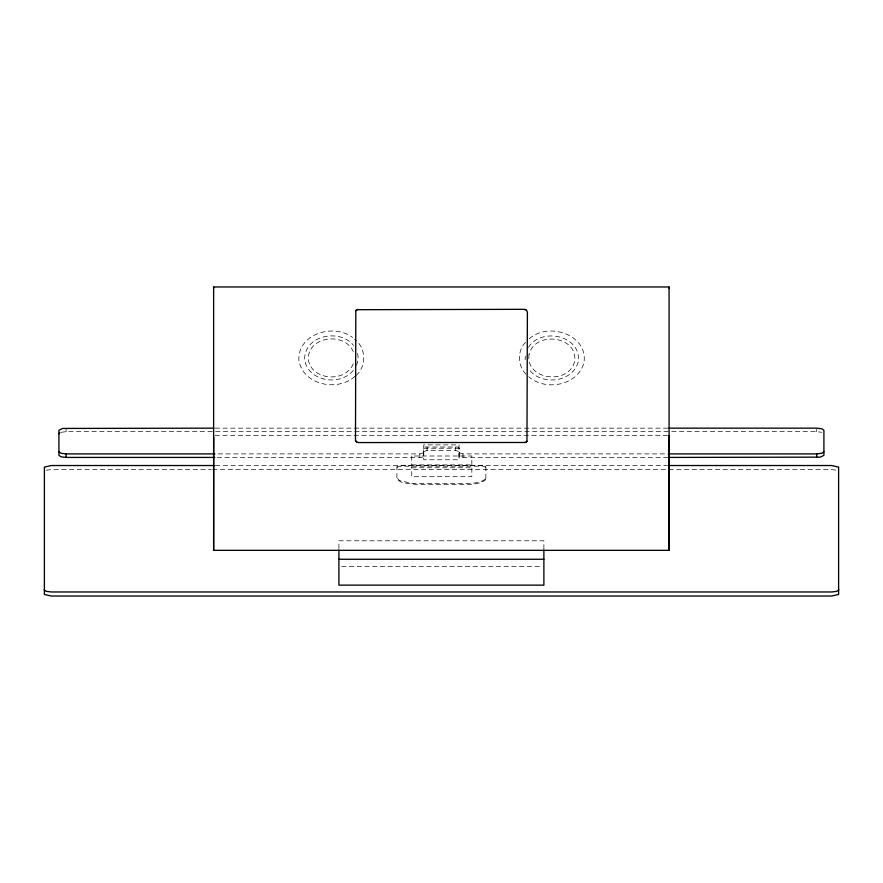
<?xml version="1.0" encoding="UTF-8"?>
<svg xmlns="http://www.w3.org/2000/svg" width="883" height="883" viewBox="0 0 883 883"><rect width="100%" height="100%" fill="white"/><g stroke="black" fill="none" stroke-linecap="round" stroke-linejoin="round"><path stroke-width="0.66" stroke-dasharray="4.42 3.31" d="M459.039 453.696L459.039 459.767L423.741 459.767L423.741 453.696M485.849 478.608L485.849 466.654L483.476 465.451L401.666 465.275L398.31 465.672L396.92 466.654L396.92 478.608L397.615 480.142L402.858 482.802L417.195 484.546L465.584 484.546C472.195 484.193 479.612 484.259 485.164 480.142L485.849 477.681L485.164 479.215C479.612 483.343 472.195 483.266 465.584 483.619L411.942 483.409L399.635 480.65L396.92 477.681M485.849 466.654C486.224 468.288 482.681 465.253 481.103 466.191L401.666 466.191L398.31 466.599L396.92 467.582M525.12 359.646L525.352 356.191M353.222 363.818C345.606 383.134 311.269 380.617 308.266 359.359C307.67 336.18 344.646 331.544 353.244 351.555M356.401 365.297L357.714 361.997L358.101 356.224L356.655 350.573M423.454 451.599L427.074 450.54L455.705 450.54L459.326 451.599M423.454 452.847L419.844 453.906L214.79 453.906M353.244 370.396C340.341 386.677 307.847 381.533 304.657 359.591C303.995 335.33 339.767 328.09 353.498 345.408M356.136 375.463C366.809 365.948 366.169 347.626 354.524 339.204M525.528 342.372C516.478 351.511 517.736 367.88 527.747 375.805M528.442 347.416C541.069 326.677 582.327 335.617 578.166 362.063C572.383 383.123 539.778 386.147 528.453 368.399M355.076 376.246C337.825 392.229 302.505 385.076 298.851 359.955C297.913 333.564 333.807 323.156 352.626 337.449M529.193 338.84C548.012 321.533 588.685 334.514 583.895 362.946C577.625 385.694 545.33 391.456 528.696 376.677M61.037 432.295L66.148 431.677L816.676 431.677L821.786 432.295M46.269 470.197L51.38 469.568L211.291 469.568M668.023 457.427L462.946 457.427C454.933 458.972 463.718 445.474 455.705 447.019L427.074 447.019C419.072 445.474 427.847 458.972 419.844 457.427L214.79 457.427M215.154 428.156L667.669 428.156M215.066 435.584L352.67 435.584M354.039 435.584L667.769 435.573M423.741 448.233L459.039 448.233M459.326 452.847L462.946 453.906L668.023 453.906M411.743 464.899L471.842 464.899M215.419 465.529L667.581 465.529M411.743 467.791L471.842 467.791M212.671 469.568L667.581 469.568M668.95 469.568L831.62 469.568L836.731 470.197M341.655 566.654L542.504 566.654M816.676 429.337L816.676 431.677M543.884 548.961L543.884 540.793L338.906 540.793L338.906 548.961M462.946 453.906L462.946 457.427M459.039 457.03L459.039 444.9L423.741 444.9L423.741 457.03M455.705 447.019L455.705 450.54M427.074 447.019L427.074 450.54M419.844 453.906L419.844 457.427M66.148 429.337L66.148 431.677M411.743 456.003L411.743 476.688L471.842 476.688L471.842 456.003L411.743 456.003M529.049 354.425C525.142 380.165 568.784 385.407 574.612 361.511C578.531 335.772 534.888 330.529 529.049 354.425"/><path stroke-width="1.32" d="M669.148 435.573L669.082 550.341L213.631 550.341L213.686 436.942M58.918 433.796L59.889 432.736M823.905 451.787L821.786 453.288L816.676 453.906L669.402 453.906M838.85 589.855L836.731 591.356L831.62 591.974L51.38 591.974L46.269 591.356L44.15 589.855M355.816 310.628L355.496 440.661M526.963 441.312L527.394 312.306L526.489 310.065L523.774 309.326L356.986 309.712M355.816 310.684L356.324 310.076M526.456 441.864L526.963 441.257M356.324 310.132L357.758 309.392M525.793 442.284L526.456 441.798M525.021 442.549L525.793 442.217M525.021 442.482L358.586 442.56L356.986 442.195L355.496 440.595M669.402 457.427L820.285 457.14L823.905 455.308L823.905 430.275L821.786 428.774L816.676 428.156L669.049 428.156M213.631 550.341L213.631 286.975L669.082 286.975L669.148 288.211M213.774 428.156L62.538 428.443L58.918 430.275L58.918 455.308L61.037 456.809L66.148 457.427L214.79 457.427M58.918 451.787L61.037 453.288L66.148 453.906L214.79 453.906M214.05 465.529L51.38 465.529L44.393 467.096L44.393 594.458L51.38 596.025L831.62 596.025L838.607 594.458L838.607 467.096L831.62 465.529L668.95 465.529M338.906 559.27L543.884 559.27M524.756 309.392L525.694 309.646M356.986 442.262L355.816 441.235M213.631 286.975L213.686 288.211M816.676 453.906L816.676 457.427M669.082 286.975L669.082 550.341M543.884 550.032L543.884 585.142L338.906 585.142L338.906 550.032M66.148 453.906L66.148 457.427"/></g></svg>
